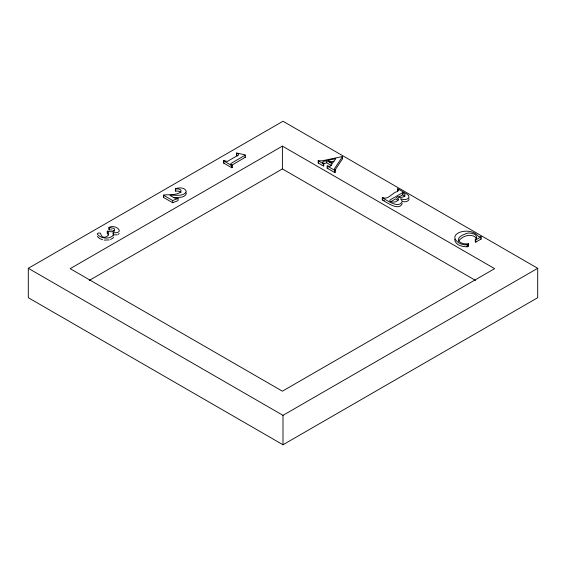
<?xml version="1.0" encoding="UTF-8"?>
<svg xmlns="http://www.w3.org/2000/svg" width="566" height="566" viewBox="0 0 566 566"><rect width="100%" height="100%" fill="white"/><g stroke="black" fill="none" stroke-linecap="round" stroke-linejoin="round"><path stroke-width="0.85" d="M409.02 198.645L408.949 199.557C407.909 201.793 405.001 202.027 402.851 201.588M454.71 239.121C454.703 244.958 462.464 246.896 467.183 246.776L468.528 246.005L468.528 243.797C459.493 244.958 453.281 238.336 464.785 234.197C468.478 231.374 480.209 233.921 475.284 239.68L475.284 241.887L475.73 242.149L481.128 239.029L481.128 236.829L478.567 236.645C474.846 231.423 467.7 230.369 461.806 231.692A11.497 6.636 0 0 0 457.944 233.171C449.234 238.166 461.028 246.344 467.183 244.576L468.528 243.797M237.487 155.876L236.439 155.586L236.645 153.025L244.993 154.822L245.368 157.242L230.935 165.725M236.439 155.586L236.645 153.025M334.669 170.614L342.564 158.728L342.564 156.527L322.153 160.786L318.184 160.794L318.184 163.001L323.363 165.987L323.787 165.739L323.787 163.532L322.535 162.492M113.568 237.069L113.016 237.996L110.589 239.475M458.474 241.229C462.026 235.916 471.803 232.661 476.423 238.236M342.564 156.527L334.669 168.406L334.449 169.213L335.136 170.09L335.136 172.297L334.711 172.538L327.183 168.194L327.183 165.987L330.226 166.354L332.214 163.772L326.716 160.602L322.974 161.635L322.535 163.51M119.193 233.489L118.216 234.352M28.3 268.298L283 121.244L537.7 268.298L537.7 297.702L283 444.756L28.3 297.702L28.3 268.298L283 415.345L537.7 268.298M163.532 195.235L163.786 195.086C169.376 194.244 176.033 195.546 180.851 191.966L180.964 190.296A4.012 2.314 0 0 0 176.967 188.91L175.382 188.711C178.913 187.509 184.877 187.134 186.313 191.435C183.809 197.223 174.738 194.52 169.941 195.454L175.021 198.27L178.064 198.425L178.064 200.633L172.694 202.727L163.532 197.435L163.532 195.235L172.694 200.52L178.064 198.425M245.368 155.042L230.935 163.517L230.815 164.197L232.202 165.286L232.202 167.494L231.777 167.741L223.584 163.008L223.584 160.801L224.009 160.56L227.277 161.452L238.611 154.964L238.229 153.994L236.439 153.379M163.532 197.435L163.786 195.086M223.584 163.008L224.426 163.001M107.243 233.546L107.243 231.338L107.646 231.105C109.811 231.911 112.676 232.258 114.474 230.489L114.438 229.011L113.66 228.36L108.955 227.433C115.655 223.676 125.999 233.468 113.129 232.746L113.129 234.218M223.584 160.801L231.777 165.534L232.202 165.286M282.399 146.127L70.17 268.659L282.399 391.184L494.627 268.659L282.399 146.127L282.399 168.923L475.546 280.432M89.258 280.432L282.399 168.923M318.184 163.001L318.608 162.753M318.184 160.794L323.363 163.779L323.787 163.532M327.183 168.194L327.919 168.123M327.183 165.987L334.711 170.331L335.136 170.09M382.283 197.732L382.708 197.492C387.958 200.435 392.5 192.405 397.275 191.57L398.789 190.275L397.424 188.994L397.848 188.747L407.47 194.442L408.617 195.518L408.949 197.357C407.371 200.385 403.155 199.713 400.502 198.723L402.362 201.241C398.952 209.526 386.352 199.84 382.283 197.732L382.283 199.94C386.352 202.048 398.952 211.734 402.362 203.449M382.283 199.94L382.708 199.699M402.759 192.596L396.632 196.133C399.101 197.831 403.119 198.1 405.023 195.44L404.86 194.188L402.759 192.596L402.759 194.796L404.86 196.395M390.745 201.737L395.74 198.857L398.047 200.569M398.676 197.159L402.759 194.796M475.284 239.68L475.73 239.942L481.128 236.829M322.974 163.836L326.716 162.803L331.52 165.583M329.688 162.166L333.99 161.211M117.247 234.77L113.129 234.954M109.181 239.913L104.271 240.111M175.382 188.711L175.382 190.919L176.967 191.11A4.012 2.314 0 0 1 180.964 192.504M173.238 197.619C177.335 197.117 184.551 198.539 186.313 193.636L186.101 192.758M467.198 246.005L468.528 246.005M111.75 229.959L109.231 229.973L109.231 227.765M383.663 200.187L384.378 200.428M102.63 239.786L99.545 238.491L97.317 236.454M112.783 230.185L114.438 231.211M342.564 158.728L342.345 156.4M480.683 238.774L481.128 239.029M244.993 157.023L245.368 157.242M231.848 167.288L232.202 167.494M334.64 171.852L335.136 172.297M107.243 231.338C111.629 234.657 104.448 239.623 101.618 236.029L100.373 233.171L98.427 232.959L97.352 233.659L97.317 234.246C100.953 238.774 109.854 239.722 113.568 234.862L113.129 232.746M107.936 234.296L108.403 235.031M475.73 239.942L475.73 242.149M467.183 244.576L467.183 246.776M397.424 188.994L397.424 191.202M334.711 170.331L334.711 172.538M326.716 160.602L326.716 162.803M323.363 163.779L323.363 165.987M283 415.345L283 444.756M231.777 165.534L231.777 167.741M175.658 189.044L175.658 191.251M172.694 200.52L172.694 202.727M108.955 227.433L108.955 229.64M107.646 231.105L107.646 233.312M398.358 199.098L398.223 199.869C396.412 202.543 392.174 202.812 389.691 200.944L390.158 199.855L395.74 196.65L398.358 199.098M335.709 158.621L332.666 163.058L327.962 160.341L335.709 158.621"/></g></svg>
